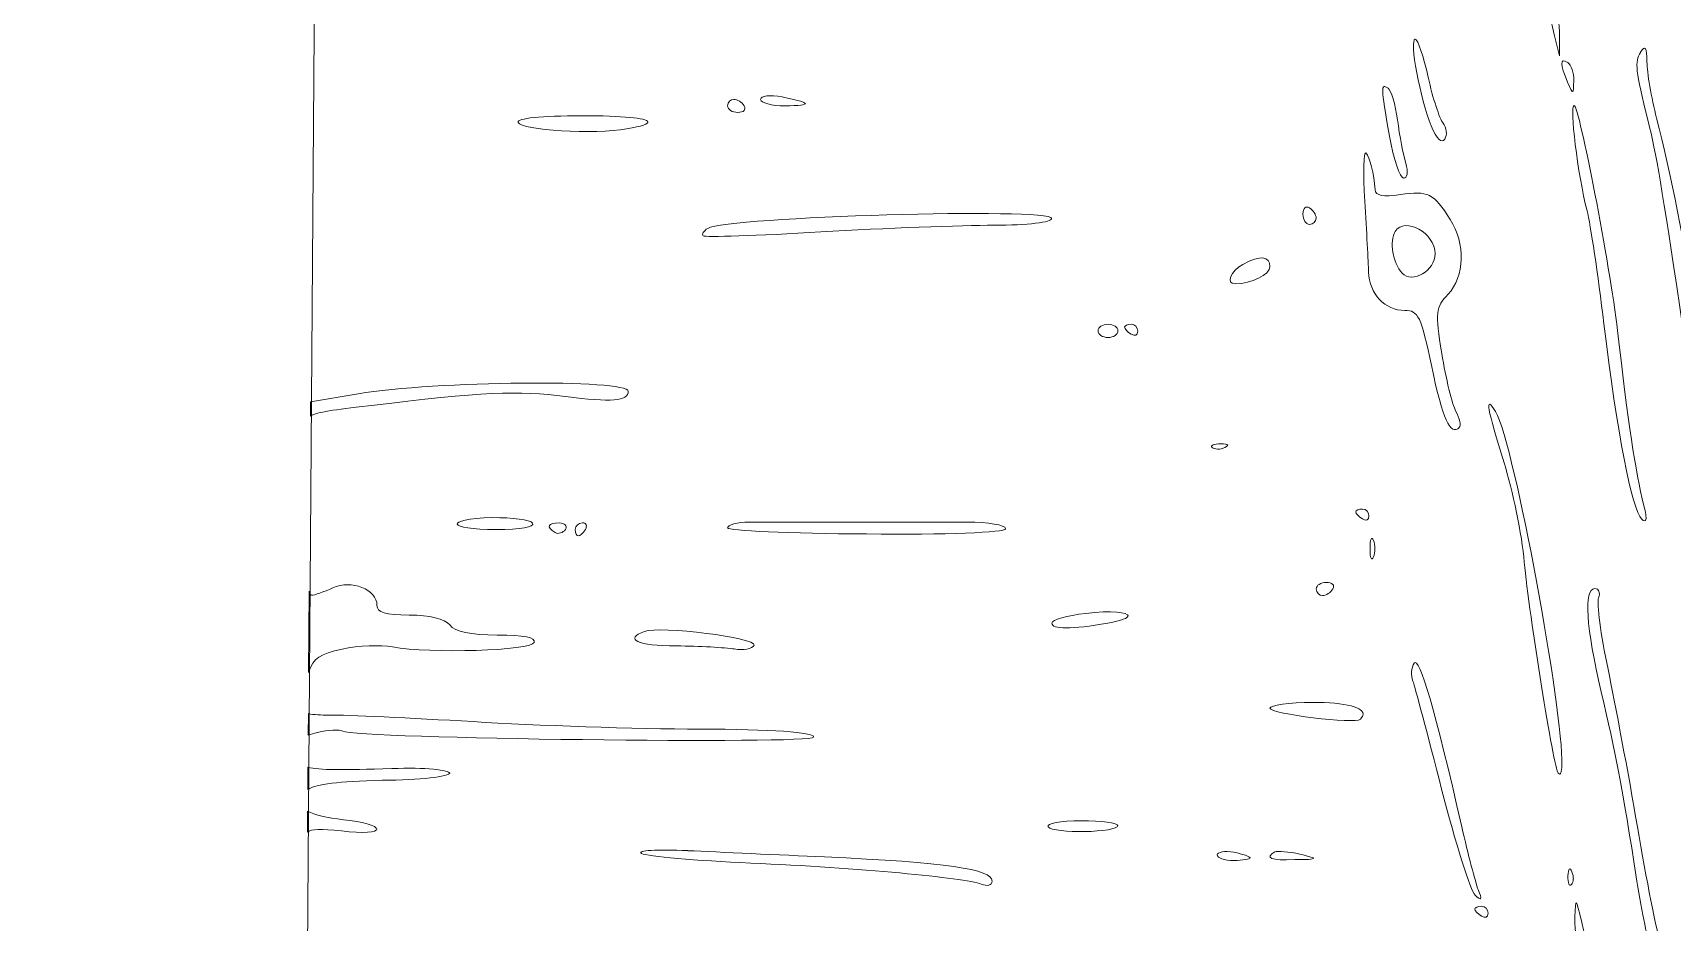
# Model space of a CAD drawing. Header units: centimetres. Extents: x -27.4 to 27.4, y -38.2 to 38.3.
# Drawn here: x 8.339 to 10.117, y -32.513 to -31.549 of the extents above; entities that cross this region are included whole.
import ezdxf

# ---------------------------------------------------------------- set-up
doc = ezdxf.new("R2010")
doc.units = ezdxf.units.CM
doc.header["$MEASUREMENT"] = 0
doc.layers.add('layer 1', color=7, linetype='Continuous')

msp = doc.modelspace()

# ---------------------------------------------------------------- linework, layer by layer
at = {"layer": 'layer 1', "color": 1, "lineweight": 9}
for points, knots in [([(14.15823, -28.12549), (14.16228, -27.86025), (14.06154, -27.60038), (13.88141, -27.44629), (13.88141, -27.44629), (13.851, -27.42025), (13.43521, -27.11381), (12.95759, -26.76526), (12.95759, -26.76526), (12.88228, -26.71043), (12.62561, -26.52309), (12.51514, -26.44241), (12.51514, -26.44241), (12.62029, -26.36575), (12.86828, -26.18462), (12.94068, -26.13192), (12.94068, -26.13192), (13.41846, -25.78336), (13.83404, -25.47676), (13.8645, -25.45089), (13.8645, -25.45089), (14.04479, -25.2968), (14.14552, -25.03692), (14.14145, -24.77165), (14.14145, -24.77165), (14.14015, -24.68329), (14.12711, -24.59431), (14.10158, -24.50836), (14.10158, -24.50836), (14.08013, -24.43613), (14.06417, -24.39918), (14.02235, -24.32515), (14.02235, -24.32515), (13.99352, -24.27403), (13.95857, -24.21838), (13.94473, -24.20163), (13.94473, -24.20163), (13.80151, -24.02767), (13.59063, -23.94368), (13.38525, -23.97918), (13.38525, -23.97918), (13.26141, -24.00051), (13.24383, -24.01155), (12.71156, -24.39984), (12.71156, -24.39984), (12.41783, -24.6143), (11.64131, -25.18094), (11.21381, -25.49288), (11.21381, -25.49288), (10.80714, -25.19589), (10.55478, -25.01185), (10.15118, -24.71732), (10.15118, -24.71732), (9.74323, -24.4195), (9.40037, -24.16938), (9.07098, -23.92923), (9.07098, -23.92923), (9.07098, -23.92923), (9.06953, -23.93085), (9.06953, -23.93085), (9.06953, -23.93085), (8.49789, -23.51393), (7.53079, -22.8082), (6.58872, -22.1205), (6.58872, -22.1205), (5.52285, -21.34265), (4.58653, -20.65966), (4.50759, -20.60338), (4.50759, -20.60338), (4.26497, -20.42925), (4.08809, -20.24162), (3.98265, -20.0462), (3.98265, -20.0462), (3.85539, -19.81025), (3.86322, -19.63612), (4.01356, -19.36601), (4.01356, -19.36601), (4.09084, -19.22703), (4.14699, -19.15804), (4.23048, -19.09926), (4.23048, -19.09926), (4.35416, -19.01224), (4.49314, -19.02607), (4.70905, -19.14646), (4.70905, -19.14646), (4.77987, -19.18599), (4.83224, -19.22557), (5.05177, -19.4052), (5.05177, -19.4052), (5.33555, -19.63774), (5.34988, -19.6467), (5.4781, -19.67503), (5.4781, -19.67503), (5.68366, -19.72043), (5.90673, -19.64591), (6.05399, -19.48252), (6.05399, -19.48252), (6.1134, -19.41678), (6.19072, -19.27306), (6.21772, -19.1782), (6.21772, -19.1782), (6.30836, -18.86039), (6.22601, -18.4871), (6.01267, -18.24884), (6.01267, -18.24884), (5.93752, -18.16491), (5.49536, -17.80006), (5.38683, -17.73253), (5.38683, -17.73253), (5.28332, -17.66808), (5.16455, -17.60315), (5.07211, -17.56086), (5.07211, -17.56086), (4.80994, -17.44026), (4.50563, -17.38348), (4.25147, -17.40772), (4.25147, -17.40772), (4.15416, -17.41718), (3.95237, -17.46809), (3.86076, -17.50633), (3.86076, -17.50633), (3.57974, -17.62414), (3.33352, -17.83064), (3.10682, -18.13854), (3.10682, -18.13854), (3.00334, -18.27913), (2.82026, -18.61403), (2.75648, -18.77982), (2.75648, -18.77982), (2.65088, -19.05373), (2.5918, -19.31393), (2.57635, -19.57509), (2.57635, -19.57509), (2.53581, -20.25349), (2.76152, -20.90395), (3.22984, -21.45704), (3.22984, -21.45704), (3.3856, -21.64109), (3.57352, -21.81944), (3.73545, -21.93825), (3.73545, -21.93825), (3.7934, -21.98041), (4.7128, -22.65132), (5.77867, -23.42899), (5.77867, -23.42899), (8.02252, -25.06604), (8.50131, -25.4156), (9.16588, -25.9005), (9.16588, -25.9005), (9.32585, -26.0172), (9.43549, -26.09676), (9.51948, -26.15583), (9.51948, -26.15583), (9.75869, -26.33042), (9.71036, -26.29514), (9.91232, -26.44257), (9.91232, -26.44257), (9.7032, -26.59503), (9.75218, -26.55942), (9.50257, -26.74151), (9.50257, -26.74151), (9.41875, -26.80057), (9.30889, -26.88032), (9.1491, -26.99695), (9.1491, -26.99695), (8.48451, -27.4819), (8.00561, -27.8313), (5.76192, -29.46835), (5.76192, -29.46835), (4.69588, -30.24602), (3.77648, -30.91693), (3.7187, -30.95909), (3.7187, -30.95909), (3.55678, -31.07786), (3.36881, -31.25625), (3.2131, -31.4403), (3.2131, -31.4403), (2.74477, -31.99339), (2.5189, -32.6438), (2.55943, -33.32221), (2.55943, -33.32221), (2.57505, -33.58341), (2.63395, -33.84361), (2.73956, -34.11747), (2.73956, -34.11747), (2.80352, -34.28331), (2.9866, -34.61821), (3.09008, -34.7588), (3.09008, -34.7588), (3.31661, -35.06666), (3.56298, -35.27316), (3.84401, -35.39101), (3.84401, -35.39101), (3.93562, -35.42926), (4.13741, -35.48016), (4.23473, -35.48962), (4.23473, -35.48962), (4.48872, -35.51386), (4.7932, -35.45705), (5.05536, -35.33665), (5.05536, -35.33665), (5.14764, -35.29416), (5.26656, -35.22926), (5.36992, -35.16481), (5.36992, -35.16481), (5.47845, -35.09728), (5.92073, -34.73243), (5.99576, -34.64845), (5.99576, -34.64845), (6.20925, -34.41025), (6.29162, -34.03695), (6.2008, -33.71914), (6.2008, -33.71914), (6.17377, -33.62423), (6.09649, -33.48072), (6.03724, -33.41482), (6.03724, -33.41482), (5.88981, -33.25143), (5.66686, -33.17691), (5.46119, -33.22231), (5.46119, -33.22231), (5.33314, -33.25064), (5.3188, -33.25956), (5.03486, -33.49214), (5.03486, -33.49214), (4.81549, -33.67177), (4.76309, -33.71131), (4.69214, -33.75083), (4.69214, -33.75083), (4.47635, -33.87143), (4.33737, -33.8851), (4.21373, -33.79803), (4.21373, -33.79803), (4.13008, -33.7393), (4.07393, -33.67031), (3.99682, -33.53134), (3.99682, -33.53134), (3.84642, -33.26122), (3.83848, -33.08709), (3.96587, -32.85114), (3.96587, -32.85114), (4.07118, -32.65568), (4.24806, -32.46805), (4.49085, -32.29396), (4.49085, -32.29396), (4.56979, -32.2378), (5.5061, -31.55469), (6.57181, -30.77684), (6.57181, -30.77684), (7.51399, -30.08914), (8.48094, -29.38357), (9.05261, -28.96649), (9.05261, -28.96649), (9.05261, -28.96649), (9.05424, -28.96811), (9.05424, -28.96811), (9.05424, -28.96811), (9.38343, -28.72791), (9.72632, -28.47779), (10.13444, -28.18002), (10.13444, -28.18002), (10.54437, -27.88074), (10.80144, -27.69311), (11.21381, -27.39225), (11.21381, -27.39225), (11.6491, -27.7099), (12.43132, -28.28058), (12.72847, -28.49733), (12.72847, -28.49733), (13.26061, -28.88575), (13.27833, -28.89683), (13.40218, -28.91816), (13.40218, -28.91816), (13.60739, -28.95362), (13.81842, -28.86967), (13.96148, -28.69571), (13.96148, -28.69571), (13.97531, -28.6788), (14.0103, -28.62331), (14.03909, -28.57219), (14.03909, -28.57219), (14.08092, -28.49816), (14.09704, -28.46121), (14.11849, -28.38881), (14.11849, -28.38881), (14.14407, -28.30303), (14.15689, -28.21401), (14.15823, -28.12565), (14.15823, -28.12565), (14.15823, -28.12565), (14.15823, -28.12549), (14.15823, -28.12549)], [0, 0, 0, 0, 0.0135135, 0.0135135, 0.0135135, 0.0135135, 0.027027, 0.027027, 0.027027, 0.027027, 0.0405405, 0.0405405, 0.0405405, 0.0405405, 0.0540541, 0.0540541, 0.0540541, 0.0540541, 0.0675676, 0.0675676, 0.0675676, 0.0675676, 0.0810811, 0.0810811, 0.0810811, 0.0810811, 0.0945946, 0.0945946, 0.0945946, 0.0945946, 0.1081081, 0.1081081, 0.1081081, 0.1081081, 0.1216216, 0.1216216, 0.1216216, 0.1216216, 0.1351351, 0.1351351, 0.1351351, 0.1351351, 0.1486486, 0.1486486, 0.1486486, 0.1486486, 0.1621622, 0.1621622, 0.1621622, 0.1621622, 0.1756757, 0.1756757, 0.1756757, 0.1756757, 0.1891892, 0.1891892, 0.1891892, 0.1891892, 0.2027027, 0.2027027, 0.2027027, 0.2027027, 0.2162162, 0.2162162, 0.2162162, 0.2162162, 0.2297297, 0.2297297, 0.2297297, 0.2297297, 0.2432432, 0.2432432, 0.2432432, 0.2432432, 0.2567568, 0.2567568, 0.2567568, 0.2567568, 0.2702703, 0.2702703, 0.2702703, 0.2702703, 0.2837838, 0.2837838, 0.2837838, 0.2837838, 0.2972973, 0.2972973, 0.2972973, 0.2972973, 0.3108108, 0.3108108, 0.3108108, 0.3108108, 0.3243243, 0.3243243, 0.3243243, 0.3243243, 0.3378378, 0.3378378, 0.3378378, 0.3378378, 0.3513514, 0.3513514, 0.3513514, 0.3513514, 0.3648649, 0.3648649, 0.3648649, 0.3648649, 0.3783784, 0.3783784, 0.3783784, 0.3783784, 0.3918919, 0.3918919, 0.3918919, 0.3918919, 0.4054054, 0.4054054, 0.4054054, 0.4054054, 0.4189189, 0.4189189, 0.4189189, 0.4189189, 0.4324324, 0.4324324, 0.4324324, 0.4324324, 0.4459459, 0.4459459, 0.4459459, 0.4459459, 0.4594595, 0.4594595, 0.4594595, 0.4594595, 0.472973, 0.472973, 0.472973, 0.472973, 0.4864865, 0.4864865, 0.4864865, 0.4864865, 0.5, 0.5, 0.5, 0.5, 0.5135135, 0.5135135, 0.5135135, 0.5135135, 0.527027, 0.527027, 0.527027, 0.527027, 0.5405405, 0.5405405, 0.5405405, 0.5405405, 0.5540541, 0.5540541, 0.5540541, 0.5540541, 0.5675676, 0.5675676, 0.5675676, 0.5675676, 0.5810811, 0.5810811, 0.5810811, 0.5810811, 0.5945946, 0.5945946, 0.5945946, 0.5945946, 0.6081081, 0.6081081, 0.6081081, 0.6081081, 0.6216216, 0.6216216, 0.6216216, 0.6216216, 0.6351351, 0.6351351, 0.6351351, 0.6351351, 0.6486486, 0.6486486, 0.6486486, 0.6486486, 0.6621622, 0.6621622, 0.6621622, 0.6621622, 0.6756757, 0.6756757, 0.6756757, 0.6756757, 0.6891892, 0.6891892, 0.6891892, 0.6891892, 0.7027027, 0.7027027, 0.7027027, 0.7027027, 0.7162162, 0.7162162, 0.7162162, 0.7162162, 0.7297297, 0.7297297, 0.7297297, 0.7297297, 0.7432432, 0.7432432, 0.7432432, 0.7432432, 0.7567568, 0.7567568, 0.7567568, 0.7567568, 0.7702703, 0.7702703, 0.7702703, 0.7702703, 0.7837838, 0.7837838, 0.7837838, 0.7837838, 0.7972973, 0.7972973, 0.7972973, 0.7972973, 0.8108108, 0.8108108, 0.8108108, 0.8108108, 0.8243243, 0.8243243, 0.8243243, 0.8243243, 0.8378378, 0.8378378, 0.8378378, 0.8378378, 0.8513514, 0.8513514, 0.8513514, 0.8513514, 0.8648649, 0.8648649, 0.8648649, 0.8648649, 0.8783784, 0.8783784, 0.8783784, 0.8783784, 0.8918919, 0.8918919, 0.8918919, 0.8918919, 0.9054054, 0.9054054, 0.9054054, 0.9054054, 0.9189189, 0.9189189, 0.9189189, 0.9189189, 0.9324324, 0.9324324, 0.9324324, 0.9324324, 0.9459459, 0.9459459, 0.9459459, 0.9459459, 0.9594595, 0.9594595, 0.9594595, 0.9594595, 0.972973, 0.972973, 0.972973, 0.972973, 1, 1, 1, 1]), ([(8.65215, -30.45153), (9.55397, -29.99608), (10.96644, -29.58874), (12.16917, -29.81332), (12.16917, -29.81332), (13.15906, -29.99804), (14.17385, -30.49777), (14.40344, -31.97027), (14.40344, -31.97027), (14.27812, -33.77446), (12.97926, -34.0999), (11.87564, -34.19659), (11.87564, -34.19659), (10.82618, -34.08103), (9.81025, -33.74712), (8.63032, -33.44181), (8.63032, -33.44181), (8.63032, -33.44181), (8.65215, -30.45153), (8.65215, -30.45153)], [0, 0, 0, 0, 0.1666667, 0.1666667, 0.1666667, 0.1666667, 0.3333333, 0.3333333, 0.3333333, 0.3333333, 0.5, 0.5, 0.5, 0.5, 0.6666667, 0.6666667, 0.6666667, 0.6666667, 1, 1, 1, 1])]:
    msp.add_open_spline(points, degree=3, knots=knots, dxfattribs=at)
at = {"layer": 'layer 1', "color": 2, "lineweight": 9}
msp.add_open_spline([(14.15823, -28.12565), (14.16228, -27.86042), (14.06154, -27.60054), (13.88141, -27.44645), (13.88141, -27.44645), (13.851, -27.42041), (13.43521, -27.11381), (12.95759, -26.76542), (12.95759, -26.76542), (12.88228, -26.71056), (12.62561, -26.52309), (12.51514, -26.44257), (12.51514, -26.44257), (12.62029, -26.36592), (12.86828, -26.18479), (12.94068, -26.13192), (12.94068, -26.13192), (13.41846, -25.78353), (13.83404, -25.47693), (13.8645, -25.45105), (13.8645, -25.45105), (14.04479, -25.2968), (14.14552, -25.0371), (14.14145, -24.77182), (14.14145, -24.77182), (14.14015, -24.68345), (14.12711, -24.59447), (14.10158, -24.50853), (14.10158, -24.50853), (14.08013, -24.4363), (14.06417, -24.39935), (14.02235, -24.32515), (14.02235, -24.32515), (13.99352, -24.2742), (13.95857, -24.21854), (13.94473, -24.20163), (13.94473, -24.20163), (13.80151, -24.02767), (13.59063, -23.94385), (13.38543, -23.97918), (13.38543, -23.97918), (13.26141, -24.00067), (13.24383, -24.01171), (12.71156, -24.40001), (12.71156, -24.40001), (12.41783, -24.61447), (11.64131, -25.18111), (11.21381, -25.49288), (11.21381, -25.49288), (10.80714, -25.19607), (10.55478, -25.01202), (10.15118, -24.71748), (10.15118, -24.71748), (9.74323, -24.41967), (9.40037, -24.16956), (9.07098, -23.9294), (9.07098, -23.9294), (9.07098, -23.9294), (9.06936, -23.93103), (9.06936, -23.93103), (9.06936, -23.93103), (8.49789, -23.51393), (7.53079, -22.80836), (6.58872, -22.12067), (6.58872, -22.12067), (5.52285, -21.34282), (4.58653, -20.65966), (4.50759, -20.60355), (4.50759, -20.60355), (4.26497, -20.42942), (4.08809, -20.24179), (3.98265, -20.04637), (3.98265, -20.04637), (3.85539, -19.81042), (3.86322, -19.63628), (4.01356, -19.36617), (4.01356, -19.36617), (4.09084, -19.2272), (4.14699, -19.15817), (4.23048, -19.09943), (4.23048, -19.09943), (4.35416, -19.01236), (4.49314, -19.02607), (4.70905, -19.14662), (4.70905, -19.14662), (4.77987, -19.18616), (4.83224, -19.22574), (5.05177, -19.40537), (5.05177, -19.40537), (5.33555, -19.63774), (5.34988, -19.64686), (5.4781, -19.67519), (5.4781, -19.67519), (5.68366, -19.72056), (5.90657, -19.64603), (6.05399, -19.48252), (6.05399, -19.48252), (6.1134, -19.41678), (6.19072, -19.27323), (6.21772, -19.17837), (6.21772, -19.17837), (6.30836, -18.86056), (6.22601, -18.48726), (6.01267, -18.24884), (6.01267, -18.24884), (5.93752, -18.16507), (5.49536, -17.80023), (5.38683, -17.7327), (5.38683, -17.7327), (5.28332, -17.66826), (5.16438, -17.60331), (5.07211, -17.56086), (5.07211, -17.56086), (4.80994, -17.44042), (4.50563, -17.38365), (4.25147, -17.40789), (4.25147, -17.40789), (4.15416, -17.4173), (3.95237, -17.46809), (3.86076, -17.50649), (3.86076, -17.50649), (3.57974, -17.62431), (3.33352, -17.83081), (3.10682, -18.13854), (3.10682, -18.13854), (3.00334, -18.27913), (2.82026, -18.61419), (2.75632, -18.77999), (2.75632, -18.77999), (2.65088, -19.05389), (2.5918, -19.3141), (2.57617, -19.57526), (2.57617, -19.57526), (2.53565, -20.25365), (2.76152, -20.90395), (3.22984, -21.45722), (3.22984, -21.45722), (3.3856, -21.64126), (3.57352, -21.81961), (3.73545, -21.93841), (3.73545, -21.93841), (3.79323, -21.98052), (4.7128, -22.65148), (5.77867, -23.42916), (5.77867, -23.42916), (8.02252, -25.06621), (8.50131, -25.4156), (9.16588, -25.9005), (9.16588, -25.9005), (9.32568, -26.0172), (9.43549, -26.09693), (9.51948, -26.156), (9.51948, -26.156), (9.75869, -26.33059), (9.71036, -26.2953), (9.91232, -26.44257), (9.91232, -26.44257), (9.7032, -26.59521), (9.75218, -26.55955), (9.50257, -26.74167), (9.50257, -26.74167), (9.41875, -26.80075), (9.30889, -26.88032), (9.1491, -26.99695), (9.1491, -26.99695), (8.48451, -27.4819), (8.00561, -27.83146), (5.76176, -29.46851), (5.76176, -29.46851), (4.69588, -30.24619), (3.77648, -30.91693), (3.7187, -30.95926), (3.7187, -30.95926), (3.55678, -31.07786), (3.36881, -31.25641), (3.2131, -31.44046), (3.2131, -31.44046), (2.74477, -31.99356), (2.5189, -32.64397), (2.55943, -33.32238), (2.55943, -33.32238), (2.57505, -33.58357), (2.63395, -33.84378), (2.73956, -34.11763), (2.73956, -34.11763), (2.80352, -34.28349), (2.9866, -34.61837), (3.09008, -34.75898), (3.09008, -34.75898), (3.31661, -35.06683), (3.56298, -35.27333), (3.84401, -35.39101), (3.84401, -35.39101), (3.93562, -35.42938), (4.13741, -35.48033), (4.23473, -35.48962), (4.23473, -35.48962), (4.48872, -35.51404), (4.7932, -35.45721), (5.05536, -35.33665), (5.05536, -35.33665), (5.14764, -35.29416), (5.26656, -35.22942), (5.36992, -35.16497), (5.36992, -35.16497), (5.47845, -35.09728), (5.92073, -34.73261), (5.99576, -34.64862), (5.99576, -34.64862), (6.20925, -34.41037), (6.29162, -34.03711), (6.2008, -33.7193), (6.2008, -33.7193), (6.17377, -33.62441), (6.09649, -33.48072), (6.03724, -33.41498), (6.03724, -33.41498), (5.88981, -33.2516), (5.66686, -33.17707), (5.46119, -33.22249), (5.46119, -33.22249), (5.33314, -33.25081), (5.3188, -33.25972), (5.03486, -33.49226), (5.03486, -33.49226), (4.81549, -33.67194), (4.76309, -33.71131), (4.69214, -33.751), (4.69214, -33.751), (4.47635, -33.87143), (4.33737, -33.88527), (4.21373, -33.7982), (4.21373, -33.7982), (4.13008, -33.73946), (4.07393, -33.67047), (3.99682, -33.53151), (3.99682, -33.53151), (3.84642, -33.26135), (3.83848, -33.08725), (3.96587, -32.85131), (3.96587, -32.85131), (4.07118, -32.65585), (4.24806, -32.46805), (4.49085, -32.29412), (4.49085, -32.29412), (4.56979, -32.2378), (5.5061, -31.55485), (6.57181, -30.777), (6.57181, -30.777), (7.51399, -30.08931), (8.48094, -29.38357), (9.05261, -28.96649), (9.05261, -28.96649), (9.05261, -28.96649), (9.05424, -28.96827), (9.05424, -28.96827), (9.05424, -28.96827), (9.38343, -28.72807), (9.72632, -28.47795), (10.13444, -28.18019), (10.13444, -28.18019), (10.54437, -27.88091), (10.80144, -27.69328), (11.21381, -27.39243), (11.21381, -27.39243), (11.6491, -27.71007), (12.43132, -28.28075), (12.72847, -28.4975), (12.72847, -28.4975), (13.26061, -28.88592), (13.27833, -28.897), (13.40218, -28.91834), (13.40218, -28.91834), (13.60755, -28.95378), (13.81842, -28.8698), (13.96148, -28.69587), (13.96148, -28.69587), (13.97531, -28.67891), (14.0103, -28.62331), (14.03909, -28.57235), (14.03909, -28.57235), (14.08092, -28.49834), (14.09704, -28.46137), (14.11849, -28.38897), (14.11849, -28.38897), (14.14407, -28.30303), (14.15689, -28.21418), (14.15823, -28.12565)], degree=3, knots=[0, 0, 0, 0, 0.0136986, 0.0136986, 0.0136986, 0.0136986, 0.0273973, 0.0273973, 0.0273973, 0.0273973, 0.0410959, 0.0410959, 0.0410959, 0.0410959, 0.0547945, 0.0547945, 0.0547945, 0.0547945, 0.0684932, 0.0684932, 0.0684932, 0.0684932, 0.0821918, 0.0821918, 0.0821918, 0.0821918, 0.0958904, 0.0958904, 0.0958904, 0.0958904, 0.109589, 0.109589, 0.109589, 0.109589, 0.1232877, 0.1232877, 0.1232877, 0.1232877, 0.1369863, 0.1369863, 0.1369863, 0.1369863, 0.1506849, 0.1506849, 0.1506849, 0.1506849, 0.1643836, 0.1643836, 0.1643836, 0.1643836, 0.1780822, 0.1780822, 0.1780822, 0.1780822, 0.1917808, 0.1917808, 0.1917808, 0.1917808, 0.2054795, 0.2054795, 0.2054795, 0.2054795, 0.2191781, 0.2191781, 0.2191781, 0.2191781, 0.2328767, 0.2328767, 0.2328767, 0.2328767, 0.2465753, 0.2465753, 0.2465753, 0.2465753, 0.260274, 0.260274, 0.260274, 0.260274, 0.2739726, 0.2739726, 0.2739726, 0.2739726, 0.2876712, 0.2876712, 0.2876712, 0.2876712, 0.3013699, 0.3013699, 0.3013699, 0.3013699, 0.3150685, 0.3150685, 0.3150685, 0.3150685, 0.3287671, 0.3287671, 0.3287671, 0.3287671, 0.3424658, 0.3424658, 0.3424658, 0.3424658, 0.3561644, 0.3561644, 0.3561644, 0.3561644, 0.369863, 0.369863, 0.369863, 0.369863, 0.3835616, 0.3835616, 0.3835616, 0.3835616, 0.3972603, 0.3972603, 0.3972603, 0.3972603, 0.4109589, 0.4109589, 0.4109589, 0.4109589, 0.4246575, 0.4246575, 0.4246575, 0.4246575, 0.4383562, 0.4383562, 0.4383562, 0.4383562, 0.4520548, 0.4520548, 0.4520548, 0.4520548, 0.4657534, 0.4657534, 0.4657534, 0.4657534, 0.4794521, 0.4794521, 0.4794521, 0.4794521, 0.4931507, 0.4931507, 0.4931507, 0.4931507, 0.5068493, 0.5068493, 0.5068493, 0.5068493, 0.5205479, 0.5205479, 0.5205479, 0.5205479, 0.5342466, 0.5342466, 0.5342466, 0.5342466, 0.5479452, 0.5479452, 0.5479452, 0.5479452, 0.5616438, 0.5616438, 0.5616438, 0.5616438, 0.5753425, 0.5753425, 0.5753425, 0.5753425, 0.5890411, 0.5890411, 0.5890411, 0.5890411, 0.6027397, 0.6027397, 0.6027397, 0.6027397, 0.6164384, 0.6164384, 0.6164384, 0.6164384, 0.630137, 0.630137, 0.630137, 0.630137, 0.6438356, 0.6438356, 0.6438356, 0.6438356, 0.6575342, 0.6575342, 0.6575342, 0.6575342, 0.6712329, 0.6712329, 0.6712329, 0.6712329, 0.6849315, 0.6849315, 0.6849315, 0.6849315, 0.6986301, 0.6986301, 0.6986301, 0.6986301, 0.7123288, 0.7123288, 0.7123288, 0.7123288, 0.7260274, 0.7260274, 0.7260274, 0.7260274, 0.739726, 0.739726, 0.739726, 0.739726, 0.7534247, 0.7534247, 0.7534247, 0.7534247, 0.7671233, 0.7671233, 0.7671233, 0.7671233, 0.7808219, 0.7808219, 0.7808219, 0.7808219, 0.7945205, 0.7945205, 0.7945205, 0.7945205, 0.8082192, 0.8082192, 0.8082192, 0.8082192, 0.8219178, 0.8219178, 0.8219178, 0.8219178, 0.8356164, 0.8356164, 0.8356164, 0.8356164, 0.8493151, 0.8493151, 0.8493151, 0.8493151, 0.8630137, 0.8630137, 0.8630137, 0.8630137, 0.8767123, 0.8767123, 0.8767123, 0.8767123, 0.890411, 0.890411, 0.890411, 0.890411, 0.9041096, 0.9041096, 0.9041096, 0.9041096, 0.9178082, 0.9178082, 0.9178082, 0.9178082, 0.9315068, 0.9315068, 0.9315068, 0.9315068, 0.9452055, 0.9452055, 0.9452055, 0.9452055, 0.9589041, 0.9589041, 0.9589041, 0.9589041, 0.9726027, 0.9726027, 0.9726027, 0.9726027, 1, 1, 1, 1], dxfattribs=at)
at = {"layer": 'layer 1', "lineweight": 9}
for points, knots in [([(9.99497, -31.55206), (9.99513, -31.54019), (9.99251, -31.52407), (9.9891, -31.51627), (9.9891, -31.51627), (9.9891, -31.51627), (9.9831, -31.50195), (9.9831, -31.50195), (9.9831, -31.50195), (9.9831, -31.50195), (9.98359, -31.51627), (9.98359, -31.51627), (9.98359, -31.51627), (9.98359, -31.52407), (9.98635, -31.54019), (9.98943, -31.55206), (9.98943, -31.55206), (9.98943, -31.55206), (9.9948, -31.57356), (9.9948, -31.57356), (9.9948, -31.57356), (9.9948, -31.57356), (9.99497, -31.55206), (9.99497, -31.55206)], [0, 0, 0, 0, 0.1428571, 0.1428571, 0.1428571, 0.1428571, 0.2857143, 0.2857143, 0.2857143, 0.2857143, 0.4285714, 0.4285714, 0.4285714, 0.4285714, 0.5714286, 0.5714286, 0.5714286, 0.5714286, 0.7142857, 0.7142857, 0.7142857, 0.7142857, 1, 1, 1, 1]), ([(9.87212, -31.65541), (9.87162, -31.6523), (9.87049, -31.64904), (9.86871, -31.64679), (9.86871, -31.64679), (9.86479, -31.64205), (9.85745, -31.61959), (9.85258, -31.59697), (9.85258, -31.59697), (9.84753, -31.57418), (9.8412, -31.55564), (9.83842, -31.55564), (9.83842, -31.55564), (9.83175, -31.55564), (9.84379, -31.62122), (9.85584, -31.64971), (9.85584, -31.64971), (9.86187, -31.66387), (9.86724, -31.66924), (9.87049, -31.66387), (9.87049, -31.66387), (9.87179, -31.66158), (9.87245, -31.6585), (9.87212, -31.65541)], [0, 0, 0, 0, 0.1428571, 0.1428571, 0.1428571, 0.1428571, 0.2857143, 0.2857143, 0.2857143, 0.2857143, 0.4285714, 0.4285714, 0.4285714, 0.4285714, 0.5714286, 0.5714286, 0.5714286, 0.5714286, 0.7142857, 0.7142857, 0.7142857, 0.7142857, 1, 1, 1, 1]), ([(10.20309, -32.2108), (10.20422, -32.18865), (10.19547, -32.12845), (10.17818, -32.04709), (10.17818, -32.04709), (10.14777, -31.90196), (10.14161, -31.86908), (10.13769, -31.8318), (10.13769, -31.8318), (10.13328, -31.78997), (10.11524, -31.69836), (10.10024, -31.64126), (10.10024, -31.64126), (10.09457, -31.61926), (10.08982, -31.59177), (10.08982, -31.58023), (10.08982, -31.58023), (10.08966, -31.56426), (10.08803, -31.56185), (10.08282, -31.56981), (10.08282, -31.56981), (10.08282, -31.56981), (10.08282, -31.56998), (10.08282, -31.56998), (10.08282, -31.56998), (10.07633, -31.58039), (10.07717, -31.58901), (10.09116, -31.6445), (10.09116, -31.6445), (10.09945, -31.67753), (10.10678, -31.72099), (10.12549, -31.84629), (10.12549, -31.84629), (10.1331, -31.89754), (10.15085, -31.98947), (10.16486, -32.05068), (10.16486, -32.05068), (10.17885, -32.11187), (10.19027, -32.17385), (10.19027, -32.18835), (10.19027, -32.18835), (10.19027, -32.20297), (10.19397, -32.21698), (10.19838, -32.21976), (10.19838, -32.21976), (10.20113, -32.22139), (10.2026, -32.21826), (10.20309, -32.21098), (10.20309, -32.21098), (10.20309, -32.21098), (10.20309, -32.2108), (10.20309, -32.2108)], [0, 0, 0, 0, 0.0714286, 0.0714286, 0.0714286, 0.0714286, 0.1428571, 0.1428571, 0.1428571, 0.1428571, 0.2142857, 0.2142857, 0.2142857, 0.2142857, 0.2857143, 0.2857143, 0.2857143, 0.2857143, 0.3571429, 0.3571429, 0.3571429, 0.3571429, 0.4285714, 0.4285714, 0.4285714, 0.4285714, 0.5, 0.5, 0.5, 0.5, 0.5714286, 0.5714286, 0.5714286, 0.5714286, 0.6428571, 0.6428571, 0.6428571, 0.6428571, 0.7142857, 0.7142857, 0.7142857, 0.7142857, 0.7857143, 0.7857143, 0.7857143, 0.7857143, 0.8571429, 0.8571429, 0.8571429, 0.8571429, 1, 1, 1, 1]), ([(10.01042, -31.60088), (10.01075, -31.59226), (10.00767, -31.58313), (10.00376, -31.58072), (10.00376, -31.58072), (10.00376, -31.58072), (10.00376, -31.58089), (10.00376, -31.58089), (10.00376, -31.58089), (9.99513, -31.57568), (9.99513, -31.58252), (10.00376, -31.60235), (10.00376, -31.60235), (10.00963, -31.61601), (10.00993, -31.61601), (10.01042, -31.60088)], [0, 0, 0, 0, 0.2, 0.2, 0.2, 0.2, 0.4, 0.4, 0.4, 0.4, 0.6, 0.6, 0.6, 0.6, 1, 1, 1, 1]), ([(9.82963, -31.70179), (9.83013, -31.69887), (9.82963, -31.69495), (9.82817, -31.69007), (9.82817, -31.69007), (9.82542, -31.68129), (9.82151, -31.66013), (9.81922, -31.64322), (9.81922, -31.64322), (9.81696, -31.62642), (9.81238, -31.6108), (9.80897, -31.60872), (9.80897, -31.60872), (9.80101, -31.6038), (9.80101, -31.60609), (9.81058, -31.66079), (9.81058, -31.66079), (9.815, -31.68566), (9.82184, -31.70632), (9.82575, -31.70632), (9.82575, -31.70632), (9.82784, -31.70632), (9.82917, -31.70453), (9.82963, -31.70179)], [0, 0, 0, 0, 0.1428571, 0.1428571, 0.1428571, 0.1428571, 0.2857143, 0.2857143, 0.2857143, 0.2857143, 0.4285714, 0.4285714, 0.4285714, 0.4285714, 0.5714286, 0.5714286, 0.5714286, 0.5714286, 0.7142857, 0.7142857, 0.7142857, 0.7142857, 1, 1, 1, 1]), ([(9.11056, -31.62792), (9.1081, -31.624), (9.10307, -31.62092), (9.09931, -31.62092), (9.09931, -31.62092), (9.09557, -31.62092), (9.09265, -31.624), (9.09265, -31.62792), (9.09265, -31.62792), (9.09265, -31.63196), (9.09768, -31.63504), (9.10386, -31.63504), (9.10386, -31.63504), (9.11006, -31.63504), (9.11297, -31.63196), (9.11056, -31.62792)], [0, 0, 0, 0, 0.2, 0.2, 0.2, 0.2, 0.4, 0.4, 0.4, 0.4, 0.6, 0.6, 0.6, 0.6, 1, 1, 1, 1]), ([(9.17708, -31.62547), (9.17659, -31.62384), (9.16813, -31.62155), (9.15188, -31.6183), (9.15188, -31.6183), (9.13839, -31.61571), (9.12843, -31.61684), (9.12843, -31.62092), (9.12843, -31.62092), (9.12843, -31.62463), (9.1403, -31.62792), (9.1548, -31.62792), (9.1548, -31.62792), (9.17026, -31.62792), (9.17759, -31.62642), (9.17708, -31.62547)], [0, 0, 0, 0, 0.2, 0.2, 0.2, 0.2, 0.4, 0.4, 0.4, 0.4, 0.6, 0.6, 0.6, 0.6, 1, 1, 1, 1]), ([(10.0887, -32.07621), (10.0892, -32.07396), (10.08837, -32.06904), (10.08641, -32.06142), (10.08641, -32.06142), (10.07699, -32.02202), (10.06949, -31.9724), (10.05779, -31.87134), (10.05779, -31.87134), (10.04979, -31.80151), (10.0163, -31.62742), (10.01075, -31.62742), (10.01075, -31.62742), (10.00555, -31.62742), (10.01484, -31.70258), (10.02476, -31.74165), (10.02476, -31.74165), (10.0285, -31.75581), (10.03663, -31.81081), (10.04312, -31.86417), (10.04312, -31.86417), (10.05729, -31.98185), (10.07358, -32.06596), (10.08399, -32.07575), (10.08399, -32.07575), (10.08674, -32.07833), (10.0882, -32.0785), (10.0887, -32.07575), (10.0887, -32.07575), (10.0887, -32.07575), (10.0887, -32.07621), (10.0887, -32.07621)], [0, 0, 0, 0, 0.1111111, 0.1111111, 0.1111111, 0.1111111, 0.2222222, 0.2222222, 0.2222222, 0.2222222, 0.3333333, 0.3333333, 0.3333333, 0.3333333, 0.4444444, 0.4444444, 0.4444444, 0.4444444, 0.5555556, 0.5555556, 0.5555556, 0.5555556, 0.6666667, 0.6666667, 0.6666667, 0.6666667, 0.7777778, 0.7777778, 0.7777778, 0.7777778, 1, 1, 1, 1]), ([(9.00625, -31.64516), (9.00445, -31.64126), (8.97938, -31.63862), (8.9348, -31.63862), (8.9348, -31.63862), (8.89019, -31.63862), (8.86386, -31.64142), (8.86549, -31.64579), (8.86549, -31.64579), (8.86823, -31.65441), (8.9488, -31.659), (8.98313, -31.65296), (8.98313, -31.65296), (8.99987, -31.65004), (9.0072, -31.64725), (9.00625, -31.64516)], [0, 0, 0, 0, 0.2, 0.2, 0.2, 0.2, 0.4, 0.4, 0.4, 0.4, 0.6, 0.6, 0.6, 0.6, 1, 1, 1, 1]), ([(9.88824, -31.79423), (9.8887, -31.77972), (9.88478, -31.7641), (9.87632, -31.75094), (9.87632, -31.75094), (9.85846, -31.72261), (9.85225, -31.7197), (9.8223, -31.72407), (9.8223, -31.72407), (9.80359, -31.72686), (9.7953, -31.72552), (9.79496, -31.71886), (9.79496, -31.71886), (9.79384, -31.70144), (9.78931, -31.68341), (9.78489, -31.679), (9.78489, -31.679), (9.78243, -31.67654), (9.78197, -31.70016), (9.78376, -31.73157), (9.78376, -31.73157), (9.78572, -31.76298), (9.78751, -31.79731), (9.78781, -31.80805), (9.78781, -31.80805), (9.78847, -31.83164), (9.80554, -31.84971), (9.82721, -31.84971), (9.82721, -31.84971), (9.84183, -31.84971), (9.84479, -31.85588), (9.85633, -31.91086), (9.85633, -31.91086), (9.86803, -31.96719), (9.87683, -31.98606), (9.88628, -31.97665), (9.88628, -31.97665), (9.88824, -31.97469), (9.88657, -31.96669), (9.88253, -31.95906), (9.88253, -31.95906), (9.87845, -31.9514), (9.87162, -31.92324), (9.86724, -31.89641), (9.86724, -31.89641), (9.86007, -31.85133), (9.86054, -31.84663), (9.87408, -31.83213), (9.87408, -31.83213), (9.88316, -31.82251), (9.88791, -31.80884), (9.88824, -31.79423)], [0, 0, 0, 0, 0.0714286, 0.0714286, 0.0714286, 0.0714286, 0.1428571, 0.1428571, 0.1428571, 0.1428571, 0.2142857, 0.2142857, 0.2142857, 0.2142857, 0.2857143, 0.2857143, 0.2857143, 0.2857143, 0.3571429, 0.3571429, 0.3571429, 0.3571429, 0.4285714, 0.4285714, 0.4285714, 0.4285714, 0.5, 0.5, 0.5, 0.5, 0.5714286, 0.5714286, 0.5714286, 0.5714286, 0.6428571, 0.6428571, 0.6428571, 0.6428571, 0.7142857, 0.7142857, 0.7142857, 0.7142857, 0.7857143, 0.7857143, 0.7857143, 0.7857143, 0.8571429, 0.8571429, 0.8571429, 0.8571429, 1, 1, 1, 1]), ([(9.44411, -31.74994), (9.44411, -31.7379), (9.09165, -31.74815), (9.07115, -31.76069), (9.07115, -31.76069), (9.06661, -31.76344), (9.06432, -31.76702), (9.06611, -31.76881), (9.06611, -31.76881), (9.06773, -31.77043), (9.12518, -31.76881), (9.19388, -31.7646), (9.19388, -31.7646), (9.26253, -31.76052), (9.34698, -31.75728), (9.38147, -31.75728), (9.38147, -31.75728), (9.41842, -31.75728), (9.44411, -31.75419), (9.44411, -31.74994)], [0, 0, 0, 0, 0.1666667, 0.1666667, 0.1666667, 0.1666667, 0.3333333, 0.3333333, 0.3333333, 0.3333333, 0.5, 0.5, 0.5, 0.5, 0.6666667, 0.6666667, 0.6666667, 0.6666667, 1, 1, 1, 1]), ([(9.73102, -31.74978), (9.73102, -31.74602), (9.72777, -31.74098), (9.72386, -31.73857), (9.72386, -31.73857), (9.71981, -31.73594), (9.71669, -31.73857), (9.71669, -31.74523), (9.71669, -31.74523), (9.71669, -31.7514), (9.71981, -31.75644), (9.72386, -31.75644), (9.72386, -31.75644), (9.72777, -31.75644), (9.73102, -31.75336), (9.73102, -31.74978)], [0, 0, 0, 0, 0.2, 0.2, 0.2, 0.2, 0.4, 0.4, 0.4, 0.4, 0.6, 0.6, 0.6, 0.6, 1, 1, 1, 1]), ([(9.86007, -31.78818), (9.86007, -31.80642), (9.83534, -31.82106), (9.82425, -31.80918), (9.82425, -31.80918), (9.81401, -31.7981), (9.81014, -31.77452), (9.8168, -31.7641), (9.8168, -31.7641), (9.82721, -31.74752), (9.86007, -31.76573), (9.86007, -31.78818)], [0, 0, 0, 0, 0.25, 0.25, 0.25, 0.25, 0.5, 0.5, 0.5, 0.5, 1, 1, 1, 1]), ([(9.68074, -31.80218), (9.68074, -31.81081), (9.66087, -31.82088), (9.64316, -31.82088), (9.64316, -31.82088), (9.63241, -31.82088), (9.63812, -31.80705), (9.65162, -31.79976), (9.65162, -31.79976), (9.67066, -31.78948), (9.68074, -31.79047), (9.68074, -31.80218)], [0, 0, 0, 0, 0.25, 0.25, 0.25, 0.25, 0.5, 0.5, 0.5, 0.5, 1, 1, 1, 1]), ([(9.51606, -31.87183), (9.51606, -31.86791), (9.51119, -31.86466), (9.50532, -31.86466), (9.50532, -31.86466), (9.49932, -31.86466), (9.49441, -31.86791), (9.49441, -31.87183), (9.49441, -31.87183), (9.49441, -31.87575), (9.49932, -31.879), (9.50532, -31.879), (9.50532, -31.879), (9.51119, -31.879), (9.51606, -31.87575), (9.51606, -31.87183)], [0, 0, 0, 0, 0.2, 0.2, 0.2, 0.2, 0.4, 0.4, 0.4, 0.4, 0.6, 0.6, 0.6, 0.6, 1, 1, 1, 1]), ([(9.53756, -31.87216), (9.53756, -31.86808), (9.53427, -31.86466), (9.5304, -31.86466), (9.5304, -31.86466), (9.52631, -31.86466), (9.52323, -31.86613), (9.52323, -31.86775), (9.52323, -31.86775), (9.52323, -31.86971), (9.52631, -31.87295), (9.5304, -31.87541), (9.5304, -31.87541), (9.53427, -31.87787), (9.53756, -31.87687), (9.53756, -31.87216)], [0, 0, 0, 0, 0.2, 0.2, 0.2, 0.2, 0.4, 0.4, 0.4, 0.4, 0.6, 0.6, 0.6, 0.6, 1, 1, 1, 1]), ([(8.98492, -31.93741), (8.98492, -31.92391), (8.7745, -31.92603), (8.69202, -31.94003), (8.69202, -31.94003), (8.69202, -31.94003), (8.6404, -31.94881), (8.6404, -31.94881), (8.6404, -31.94881), (8.6404, -31.94881), (8.64024, -31.96411), (8.64024, -31.96411), (8.64024, -31.96411), (8.64823, -31.95969), (8.66515, -31.95745), (8.70322, -31.95303), (8.70322, -31.95303), (8.82674, -31.93807), (8.86549, -31.93627), (8.91673, -31.94294), (8.91673, -31.94294), (8.96655, -31.94944), (8.98492, -31.94799), (8.98492, -31.93724), (8.98492, -31.93724), (8.98492, -31.93724), (8.98492, -31.93741), (8.98492, -31.93741)], [0, 0, 0, 0, 0.125, 0.125, 0.125, 0.125, 0.25, 0.25, 0.25, 0.25, 0.375, 0.375, 0.375, 0.375, 0.5, 0.5, 0.5, 0.5, 0.625, 0.625, 0.625, 0.625, 0.75, 0.75, 0.75, 0.75, 1, 1, 1, 1]), ([(9.9976, -32.34244), (9.99889, -32.28517), (9.94681, -31.99631), (9.92548, -31.95939), (9.92548, -31.95939), (9.91344, -31.93886), (9.91652, -31.95727), (9.93478, -32.01472), (9.93478, -32.01472), (9.94419, -32.04433), (9.95414, -32.09283), (9.95673, -32.12245), (9.95673, -32.12245), (9.9621, -32.18036), (9.9888, -32.34653), (9.99351, -32.35141), (9.99351, -32.35141), (9.9961, -32.35416), (9.99742, -32.34994), (9.9976, -32.34244)], [0, 0, 0, 0, 0.1666667, 0.1666667, 0.1666667, 0.1666667, 0.3333333, 0.3333333, 0.3333333, 0.3333333, 0.5, 0.5, 0.5, 0.5, 0.6666667, 0.6666667, 0.6666667, 0.6666667, 1, 1, 1, 1]), ([(9.63517, -31.99519), (9.63583, -31.99519), (9.63471, -31.99697), (9.63192, -31.9981), (9.63192, -31.9981), (9.62688, -32.00072), (9.62071, -32.00056), (9.61826, -31.9981), (9.61826, -31.9981), (9.61579, -31.99585), (9.62004, -31.99435), (9.6277, -31.99435), (9.6277, -31.99435), (9.63175, -31.99435), (9.63438, -31.99435), (9.63517, -31.99585), (9.63517, -31.99585), (9.63517, -31.99585), (9.63517, -31.99519), (9.63517, -31.99519)], [0, 0, 0, 0, 0.1666667, 0.1666667, 0.1666667, 0.1666667, 0.3333333, 0.3333333, 0.3333333, 0.3333333, 0.5, 0.5, 0.5, 0.5, 0.6666667, 0.6666667, 0.6666667, 0.6666667, 1, 1, 1, 1]), ([(8.88111, -32.08029), (8.87864, -32.07654), (8.85911, -32.07425), (8.83765, -32.07425), (8.83765, -32.07425), (8.78396, -32.07588), (8.7877, -32.08729), (8.84186, -32.08729), (8.84186, -32.08729), (8.8679, -32.08729), (8.88368, -32.0845), (8.88111, -32.08029)], [0, 0, 0, 0, 0.25, 0.25, 0.25, 0.25, 0.5, 0.5, 0.5, 0.5, 1, 1, 1, 1]), ([(9.7883, -32.07263), (9.7883, -32.07721), (9.78522, -32.07817), (9.78113, -32.07575), (9.78113, -32.07575), (9.77722, -32.07329), (9.77397, -32.07004), (9.77397, -32.06808), (9.77397, -32.06808), (9.77397, -32.06646), (9.77722, -32.065), (9.78113, -32.065), (9.78113, -32.065), (9.78522, -32.065), (9.7883, -32.06842), (9.7883, -32.07263)], [0, 0, 0, 0, 0.2, 0.2, 0.2, 0.2, 0.4, 0.4, 0.4, 0.4, 0.6, 0.6, 0.6, 0.6, 1, 1, 1, 1]), ([(8.91673, -32.08729), (8.91918, -32.08321), (8.91622, -32.07996), (8.91005, -32.07996), (8.91005, -32.07996), (8.89735, -32.07996), (8.89556, -32.08421), (8.90552, -32.09038), (8.90552, -32.09038), (8.90926, -32.09267), (8.91414, -32.09038), (8.91673, -32.08729)], [0, 0, 0, 0, 0.25, 0.25, 0.25, 0.25, 0.5, 0.5, 0.5, 0.5, 1, 1, 1, 1]), ([(8.93917, -32.08209), (8.93855, -32.08046), (8.93721, -32.07996), (8.93513, -32.07996), (8.93513, -32.07996), (8.93088, -32.07996), (8.92747, -32.08304), (8.92747, -32.08713), (8.92747, -32.08713), (8.92747, -32.09104), (8.92892, -32.09412), (8.93072, -32.09412), (8.93072, -32.09412), (8.93251, -32.09412), (8.93593, -32.09104), (8.93838, -32.08713), (8.93838, -32.08713), (8.93952, -32.085), (8.93968, -32.08337), (8.93917, -32.08209)], [0, 0, 0, 0, 0.1666667, 0.1666667, 0.1666667, 0.1666667, 0.3333333, 0.3333333, 0.3333333, 0.3333333, 0.5, 0.5, 0.5, 0.5, 0.6666667, 0.6666667, 0.6666667, 0.6666667, 1, 1, 1, 1]), ([(9.39401, -32.086), (9.39401, -32.08225), (9.3753, -32.07917), (9.35268, -32.07917), (9.35268, -32.07917), (9.35268, -32.07917), (9.11589, -32.07917), (9.11589, -32.07917), (9.11589, -32.07917), (9.10307, -32.07917), (9.09265, -32.08242), (9.09265, -32.08533), (9.09265, -32.08533), (9.09265, -32.08825), (9.16034, -32.09183), (9.24333, -32.09183), (9.24333, -32.09183), (9.32893, -32.09329), (9.39401, -32.09021), (9.39401, -32.08646), (9.39401, -32.08646), (9.39401, -32.08646), (9.39401, -32.086), (9.39401, -32.086)], [0, 0, 0, 0, 0.1428571, 0.1428571, 0.1428571, 0.1428571, 0.2857143, 0.2857143, 0.2857143, 0.2857143, 0.4285714, 0.4285714, 0.4285714, 0.4285714, 0.5714286, 0.5714286, 0.5714286, 0.5714286, 0.7142857, 0.7142857, 0.7142857, 0.7142857, 1, 1, 1, 1]), ([(9.79463, -32.10795), (9.79463, -32.11121), (9.79417, -32.11445), (9.79301, -32.11691), (9.79301, -32.11691), (9.79105, -32.12179), (9.78942, -32.11836), (9.78942, -32.10795), (9.78942, -32.10795), (9.78942, -32.09753), (9.79105, -32.09395), (9.79301, -32.099), (9.79301, -32.099), (9.79417, -32.10145), (9.79463, -32.10453), (9.79463, -32.10795)], [0, 0, 0, 0, 0.2, 0.2, 0.2, 0.2, 0.4, 0.4, 0.4, 0.4, 0.6, 0.6, 0.6, 0.6, 1, 1, 1, 1]), ([(8.88289, -32.20964), (8.88485, -32.20414), (8.87198, -32.20152), (8.84286, -32.20152), (8.84286, -32.20152), (8.81374, -32.20152), (8.79729, -32.19811), (8.79125, -32.19061), (8.79125, -32.19061), (8.78558, -32.18394), (8.76962, -32.1799), (8.74734, -32.1799), (8.74734, -32.1799), (8.7213, -32.1799), (8.71235, -32.17711), (8.71235, -32.16948), (8.71235, -32.16948), (8.71235, -32.15219), (8.68468, -32.14115), (8.66436, -32.1504), (8.66436, -32.1504), (8.6549, -32.15482), (8.64449, -32.15841), (8.64124, -32.15841), (8.64124, -32.15841), (8.64024, -32.15841), (8.63961, -32.15661), (8.63895, -32.15415), (8.63895, -32.15415), (8.63895, -32.15415), (8.63816, -32.24205), (8.63816, -32.24205), (8.63816, -32.24205), (8.64381, -32.22609), (8.65019, -32.22201), (8.6746, -32.2168), (8.6746, -32.2168), (8.69218, -32.21276), (8.71659, -32.2121), (8.7291, -32.21439), (8.7291, -32.21439), (8.76946, -32.22184), (8.87994, -32.21859), (8.88289, -32.20964)], [0, 0, 0, 0, 0.0833333, 0.0833333, 0.0833333, 0.0833333, 0.1666667, 0.1666667, 0.1666667, 0.1666667, 0.25, 0.25, 0.25, 0.25, 0.3333333, 0.3333333, 0.3333333, 0.3333333, 0.4166667, 0.4166667, 0.4166667, 0.4166667, 0.5, 0.5, 0.5, 0.5, 0.5833333, 0.5833333, 0.5833333, 0.5833333, 0.6666667, 0.6666667, 0.6666667, 0.6666667, 0.75, 0.75, 0.75, 0.75, 0.8333333, 0.8333333, 0.8333333, 0.8333333, 1, 1, 1, 1]), ([(9.7491, -32.15157), (9.75152, -32.14765), (9.74844, -32.14457), (9.74227, -32.14457), (9.74227, -32.14457), (9.73623, -32.14457), (9.73102, -32.14765), (9.73102, -32.15157), (9.73102, -32.15157), (9.73102, -32.15561), (9.73426, -32.15874), (9.73785, -32.15874), (9.73785, -32.15874), (9.7416, -32.15874), (9.74664, -32.15561), (9.7491, -32.15157)], [0, 0, 0, 0, 0.2, 0.2, 0.2, 0.2, 0.4, 0.4, 0.4, 0.4, 0.6, 0.6, 0.6, 0.6, 1, 1, 1, 1]), ([(10.16178, -32.89784), (10.16273, -32.88155), (10.15673, -32.83631), (10.14665, -32.7896), (10.14665, -32.7896), (10.13848, -32.75219), (10.12728, -32.68451), (10.12173, -32.63943), (10.12173, -32.63943), (10.11603, -32.59419), (10.10823, -32.54733), (10.10433, -32.53528), (10.10433, -32.53528), (10.10041, -32.52325), (10.0892, -32.46659), (10.07941, -32.40931), (10.07941, -32.40931), (10.06967, -32.3522), (10.05517, -32.27525), (10.04754, -32.23847), (10.04754, -32.23847), (10.03971, -32.20152), (10.03517, -32.16686), (10.0373, -32.16131), (10.0373, -32.16131), (10.03938, -32.15561), (10.03758, -32.15107), (10.03321, -32.15107), (10.03321, -32.15107), (10.03321, -32.15107), (10.03321, -32.15124), (10.03321, -32.15124), (10.03321, -32.15124), (10.021, -32.15124), (10.02363, -32.19373), (10.0402, -32.26321), (10.0402, -32.26321), (10.05583, -32.32895), (10.0625, -32.36423), (10.07895, -32.46838), (10.07895, -32.46838), (10.08432, -32.50275), (10.09099, -32.53478), (10.09391, -32.5395), (10.09391, -32.5395), (10.09683, -32.54424), (10.10174, -32.57415), (10.10499, -32.60606), (10.10499, -32.60606), (10.11245, -32.68271), (10.11586, -32.70483), (10.12907, -32.76457), (10.12907, -32.76457), (10.13523, -32.79224), (10.14368, -32.83406), (10.14777, -32.85763), (10.14777, -32.85763), (10.15186, -32.88122), (10.15673, -32.90205), (10.15835, -32.90371), (10.15835, -32.90371), (10.16031, -32.90563), (10.16143, -32.90371), (10.16178, -32.89801), (10.16178, -32.89801), (10.16178, -32.89801), (10.16178, -32.89784), (10.16178, -32.89784)], [0, 0, 0, 0, 0.0555556, 0.0555556, 0.0555556, 0.0555556, 0.1111111, 0.1111111, 0.1111111, 0.1111111, 0.1666667, 0.1666667, 0.1666667, 0.1666667, 0.2222222, 0.2222222, 0.2222222, 0.2222222, 0.2777778, 0.2777778, 0.2777778, 0.2777778, 0.3333333, 0.3333333, 0.3333333, 0.3333333, 0.3888889, 0.3888889, 0.3888889, 0.3888889, 0.4444444, 0.4444444, 0.4444444, 0.4444444, 0.5, 0.5, 0.5, 0.5, 0.5555556, 0.5555556, 0.5555556, 0.5555556, 0.6111111, 0.6111111, 0.6111111, 0.6111111, 0.6666667, 0.6666667, 0.6666667, 0.6666667, 0.7222222, 0.7222222, 0.7222222, 0.7222222, 0.7777778, 0.7777778, 0.7777778, 0.7777778, 0.8333333, 0.8333333, 0.8333333, 0.8333333, 0.8888889, 0.8888889, 0.8888889, 0.8888889, 1, 1, 1, 1]), ([(9.52714, -32.18085), (9.52727, -32.17693), (9.50906, -32.17469), (9.48107, -32.1781), (9.48107, -32.1781), (9.46091, -32.18036), (9.44429, -32.18522), (9.44429, -32.18852), (9.44429, -32.18852), (9.44429, -32.19564), (9.46545, -32.19564), (9.50515, -32.18852), (9.50515, -32.18852), (9.52027, -32.1859), (9.52698, -32.18298), (9.52714, -32.18052), (9.52714, -32.18052), (9.52714, -32.18052), (9.52714, -32.18085), (9.52714, -32.18085)], [0, 0, 0, 0, 0.1666667, 0.1666667, 0.1666667, 0.1666667, 0.3333333, 0.3333333, 0.3333333, 0.3333333, 0.5, 0.5, 0.5, 0.5, 0.6666667, 0.6666667, 0.6666667, 0.6666667, 1, 1, 1, 1]), ([(9.12126, -32.2126), (9.12535, -32.2046), (9.01891, -32.19127), (9.0025, -32.1976), (9.0025, -32.1976), (8.98004, -32.20605), (8.9945, -32.21339), (9.03716, -32.21339), (9.03716, -32.21339), (9.06174, -32.21339), (9.09002, -32.21518), (9.09981, -32.21663), (9.09981, -32.21663), (9.10973, -32.21843), (9.1193, -32.21663), (9.12126, -32.2126)], [0, 0, 0, 0, 0.2, 0.2, 0.2, 0.2, 0.4, 0.4, 0.4, 0.4, 0.6, 0.6, 0.6, 0.6, 1, 1, 1, 1]), ([(9.90936, -32.48725), (9.90986, -32.48579), (9.90907, -32.48322), (9.90678, -32.4775), (9.90678, -32.4775), (9.9037, -32.46972), (9.8957, -32.43893), (9.88886, -32.40931), (9.88886, -32.40931), (9.86042, -32.28433), (9.84283, -32.22397), (9.8373, -32.23197), (9.8373, -32.23197), (9.83421, -32.23684), (9.83338, -32.24564), (9.83583, -32.25147), (9.83583, -32.25147), (9.83809, -32.25734), (9.85225, -32.31021), (9.86708, -32.36865), (9.86708, -32.36865), (9.88203, -32.42722), (9.89849, -32.4788), (9.90337, -32.48338), (9.90337, -32.48338), (9.90694, -32.48679), (9.9089, -32.48808), (9.90936, -32.48725)], [0, 0, 0, 0, 0.125, 0.125, 0.125, 0.125, 0.25, 0.25, 0.25, 0.25, 0.375, 0.375, 0.375, 0.375, 0.5, 0.5, 0.5, 0.5, 0.625, 0.625, 0.625, 0.625, 0.75, 0.75, 0.75, 0.75, 1, 1, 1, 1]), ([(9.18588, -32.31171), (9.18588, -32.30712), (9.14048, -32.30353), (9.0622, -32.30353), (9.0622, -32.30353), (8.9942, -32.30353), (8.88352, -32.2995), (8.81649, -32.29541), (8.81649, -32.29541), (8.7493, -32.2915), (8.67915, -32.28825), (8.66044, -32.28825), (8.66044, -32.28825), (8.65166, -32.28825), (8.64381, -32.28825), (8.63798, -32.28662), (8.63798, -32.28662), (8.63798, -32.28662), (8.63782, -32.31021), (8.63782, -32.31021), (8.63782, -32.31021), (8.64057, -32.30874), (8.6437, -32.30828), (8.64773, -32.30729), (8.64773, -32.30729), (8.65944, -32.30404), (8.67181, -32.3037), (8.67539, -32.30583), (8.67539, -32.30583), (8.68793, -32.31378), (9.18588, -32.32), (9.18588, -32.31233), (9.18588, -32.31233), (9.18588, -32.31233), (9.18588, -32.31171), (9.18588, -32.31171)], [0, 0, 0, 0, 0.1, 0.1, 0.1, 0.1, 0.2, 0.2, 0.2, 0.2, 0.3, 0.3, 0.3, 0.3, 0.4, 0.4, 0.4, 0.4, 0.5, 0.5, 0.5, 0.5, 0.6, 0.6, 0.6, 0.6, 0.7, 0.7, 0.7, 0.7, 0.8, 0.8, 0.8, 0.8, 1, 1, 1, 1]), ([(9.78164, -32.28875), (9.78438, -32.27996), (9.76294, -32.27459), (9.72711, -32.27459), (9.72711, -32.27459), (9.70173, -32.27459), (9.6809, -32.27767), (9.6809, -32.28076), (9.6809, -32.28076), (9.6809, -32.28712), (9.77335, -32.29833), (9.77901, -32.29279), (9.77901, -32.29279), (9.78034, -32.29117), (9.7813, -32.29004), (9.78164, -32.28875)], [0, 0, 0, 0, 0.2, 0.2, 0.2, 0.2, 0.4, 0.4, 0.4, 0.4, 0.6, 0.6, 0.6, 0.6, 1, 1, 1, 1]), ([(8.79125, -32.35157), (8.79125, -32.34782), (8.76475, -32.34487), (8.72847, -32.34637), (8.72847, -32.34637), (8.6746, -32.34782), (8.64953, -32.34816), (8.63748, -32.34487), (8.63748, -32.34487), (8.63748, -32.34487), (8.63748, -32.36881), (8.63748, -32.36881), (8.63748, -32.36881), (8.64724, -32.36278), (8.66957, -32.36036), (8.71789, -32.35902), (8.71789, -32.35902), (8.75888, -32.35902), (8.79125, -32.35482), (8.79125, -32.3509), (8.79125, -32.3509), (8.79125, -32.3509), (8.79125, -32.35157), (8.79125, -32.35157)], [0, 0, 0, 0, 0.1428571, 0.1428571, 0.1428571, 0.1428571, 0.2857143, 0.2857143, 0.2857143, 0.2857143, 0.4285714, 0.4285714, 0.4285714, 0.4285714, 0.5714286, 0.5714286, 0.5714286, 0.5714286, 0.7142857, 0.7142857, 0.7142857, 0.7142857, 1, 1, 1, 1]), ([(8.71235, -32.41227), (8.71235, -32.40835), (8.69606, -32.40365), (8.67606, -32.40169), (8.67606, -32.40169), (8.65736, -32.39989), (8.64515, -32.39665), (8.63715, -32.3924), (8.63715, -32.3924), (8.63715, -32.3924), (8.63682, -32.41519), (8.63682, -32.41519), (8.63682, -32.41519), (8.64174, -32.41143), (8.65065, -32.4116), (8.67377, -32.41372), (8.67377, -32.41372), (8.69752, -32.4168), (8.71217, -32.41585), (8.71217, -32.41143), (8.71217, -32.41143), (8.71217, -32.41143), (8.71235, -32.41227), (8.71235, -32.41227)], [0, 0, 0, 0, 0.1428571, 0.1428571, 0.1428571, 0.1428571, 0.2857143, 0.2857143, 0.2857143, 0.2857143, 0.4285714, 0.4285714, 0.4285714, 0.4285714, 0.5714286, 0.5714286, 0.5714286, 0.5714286, 0.7142857, 0.7142857, 0.7142857, 0.7142857, 1, 1, 1, 1]), ([(9.51606, -32.40835), (9.51606, -32.40527), (9.49798, -32.40281), (9.4762, -32.40281), (9.4762, -32.40281), (9.45341, -32.40281), (9.43795, -32.40573), (9.44042, -32.40947), (9.44042, -32.40947), (9.44528, -32.41715), (9.51606, -32.41585), (9.51606, -32.40802), (9.51606, -32.40802), (9.51606, -32.40802), (9.51606, -32.40835), (9.51606, -32.40835)], [0, 0, 0, 0, 0.2, 0.2, 0.2, 0.2, 0.4, 0.4, 0.4, 0.4, 0.6, 0.6, 0.6, 0.6, 1, 1, 1, 1]), ([(9.37954, -32.46822), (9.37954, -32.45522), (9.32956, -32.44805), (9.19758, -32.44202), (9.19758, -32.44202), (9.14976, -32.43993), (9.08319, -32.43681), (9.04953, -32.43534), (9.04953, -32.43534), (9.04953, -32.43534), (9.04953, -32.43518), (9.04953, -32.43518), (9.04953, -32.43518), (9.016, -32.43373), (8.99354, -32.43518), (8.99941, -32.43831), (8.99941, -32.43831), (9.00524, -32.44155), (9.05849, -32.44609), (9.11769, -32.44872), (9.11769, -32.44872), (9.2342, -32.45393), (9.3491, -32.46451), (9.36781, -32.47163), (9.36781, -32.47163), (9.37434, -32.47409), (9.37954, -32.47313), (9.37954, -32.46822)], [0, 0, 0, 0, 0.125, 0.125, 0.125, 0.125, 0.25, 0.25, 0.25, 0.25, 0.375, 0.375, 0.375, 0.375, 0.5, 0.5, 0.5, 0.5, 0.625, 0.625, 0.625, 0.625, 0.75, 0.75, 0.75, 0.75, 1, 1, 1, 1]), ([(9.65957, -32.44317), (9.65957, -32.44172), (9.65145, -32.43893), (9.64154, -32.43697), (9.64154, -32.43697), (9.63175, -32.43506), (9.62363, -32.43697), (9.62363, -32.43976), (9.62363, -32.43976), (9.62363, -32.44317), (9.63158, -32.44592), (9.64154, -32.44592), (9.64154, -32.44592), (9.65145, -32.44592), (9.65957, -32.44431), (9.65957, -32.44317)], [0, 0, 0, 0, 0.2, 0.2, 0.2, 0.2, 0.4, 0.4, 0.4, 0.4, 0.6, 0.6, 0.6, 0.6, 1, 1, 1, 1]), ([(9.72844, -32.44352), (9.72906, -32.44352), (9.72386, -32.44155), (9.71327, -32.43893), (9.71327, -32.43893), (9.7014, -32.43668), (9.68919, -32.43518), (9.68627, -32.43668), (9.68627, -32.43668), (9.67441, -32.44284), (9.6822, -32.44643), (9.70773, -32.44497), (9.70773, -32.44497), (9.72111, -32.44497), (9.7276, -32.44497), (9.72844, -32.44335), (9.72844, -32.44335), (9.72844, -32.44335), (9.72844, -32.44352), (9.72844, -32.44352)], [0, 0, 0, 0, 0.1666667, 0.1666667, 0.1666667, 0.1666667, 0.3333333, 0.3333333, 0.3333333, 0.3333333, 0.5, 0.5, 0.5, 0.5, 0.6666667, 0.6666667, 0.6666667, 0.6666667, 1, 1, 1, 1]), ([(10.00993, -32.46613), (10.00993, -32.46367), (10.00947, -32.46092), (10.00846, -32.4583), (10.00846, -32.4583), (10.00622, -32.4526), (10.00442, -32.45438), (10.00409, -32.46272), (10.00409, -32.46272), (10.00376, -32.47034), (10.00555, -32.47458), (10.00784, -32.47213), (10.00784, -32.47213), (10.00914, -32.47051), (10.00976, -32.46872), (10.00976, -32.46613), (10.00976, -32.46613), (10.00976, -32.46613), (10.00993, -32.46613), (10.00993, -32.46613)], [0, 0, 0, 0, 0.1666667, 0.1666667, 0.1666667, 0.1666667, 0.3333333, 0.3333333, 0.3333333, 0.3333333, 0.5, 0.5, 0.5, 0.5, 0.6666667, 0.6666667, 0.6666667, 0.6666667, 1, 1, 1, 1]), ([(10.03467, -32.59693), (10.03467, -32.58474), (10.02913, -32.55545), (10.01921, -32.51329), (10.01921, -32.51329), (10.01255, -32.48563), (10.01238, -32.48534), (10.01154, -32.50746), (10.01154, -32.50746), (10.01059, -32.53512), (10.02572, -32.60315), (10.03271, -32.60315), (10.03271, -32.60315), (10.03388, -32.60315), (10.0345, -32.60102), (10.0345, -32.59693), (10.0345, -32.59693), (10.0345, -32.59693), (10.03467, -32.59693), (10.03467, -32.59693)], [0, 0, 0, 0, 0.1666667, 0.1666667, 0.1666667, 0.1666667, 0.3333333, 0.3333333, 0.3333333, 0.3333333, 0.5, 0.5, 0.5, 0.5, 0.6666667, 0.6666667, 0.6666667, 0.6666667, 1, 1, 1, 1]), ([(9.91752, -32.50304), (9.91752, -32.499), (9.91428, -32.49541), (9.91036, -32.49541), (9.91036, -32.49541), (9.90645, -32.49541), (9.90302, -32.49704), (9.90302, -32.49866), (9.90302, -32.49866), (9.90302, -32.50029), (9.90628, -32.50387), (9.91036, -32.50616), (9.91036, -32.50616), (9.91428, -32.50858), (9.91752, -32.50779), (9.91752, -32.50304)], [0, 0, 0, 0, 0.2, 0.2, 0.2, 0.2, 0.4, 0.4, 0.4, 0.4, 0.6, 0.6, 0.6, 0.6, 1, 1, 1, 1])]:
    msp.add_open_spline(points, degree=3, knots=knots, dxfattribs=at)

doc.saveas('drawing.dxf')
